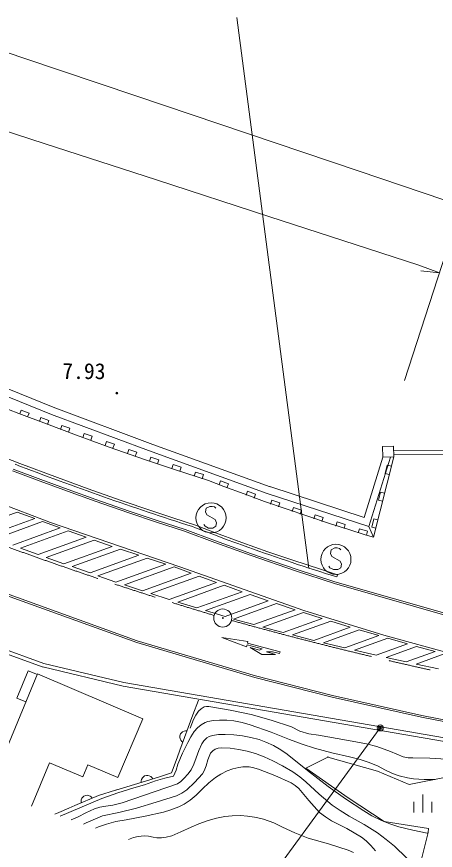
# Model space of a CAD drawing. Units: millimetres, scale not verified. Extents: x 40000 to 680000, y 20000 to 380000.
# Drawn here: x 450504 to 485277, y 260088 to 329239 of the extents above; entities that cross this region are included whole.
import ezdxf
from ezdxf.enums import TextEntityAlignment as Align

# ---------------------------------------------------------------- set-up
doc = ezdxf.new("R2010")
doc.units = ezdxf.units.MM
doc.header["$LTSCALE"] = 1000
doc.linetypes.add('CHAIN', pattern=[18.5, 12, -1.5, 3.5, -1.5])
for name, color, linetype, lineweight in [('M-BGD', 7, 'Continuous', 13), ('M-BGD-EXST', 7, 'Continuous', 13), ('M-BMK', 2, 'CHAIN', 13), ('M-BMK-SRVR', 3, 'Continuous', 13), ('M-STR-HTXT', 7, 'Continuous', 13), ('M-STR-STRC', 7, 'Continuous', 13)]:
    doc.layers.add(name, color=color, linetype=linetype, lineweight=lineweight)
doc.styles.add('ＭＳ ゴシック', font='')
doc.styles.get('ＭＳ ゴシック').set_extended_font_data('MS Gothic')

msp = doc.modelspace()

# ---------------------------------------------------------------- linework, layer by layer
at = {"layer": 'M-BGD'}
for p, q in [((453394, 296251), (447247, 298731)), ((453394, 296251), (447247, 298731)), ((453394, 296251), (447247, 298731)), ((453394, 296251), (447247, 298731)), ((447389, 299320), (453535, 296841)), ((447389, 299320), (453535, 296841)), ((447389, 299320), (453535, 296841)), ((447389, 299320), (453535, 296841)), ((450690, 296324), (448872, 297025)), ((450690, 296324), (448872, 297025)), ((450690, 296324), (448872, 297025)), ((453534, 296838), (461801, 293762)), ((453534, 296838), (461801, 293762)), ((453534, 296838), (461801, 293762)), ((453534, 296838), (461801, 293762)), ((452976, 295455), (450690, 296324)), ((452976, 295455), (450690, 296324)), ((452976, 295455), (450690, 296324)), ((452976, 295455), (450690, 296324)), ((450885, 296611), (450760, 296284)), ((451539, 296360), (450885, 296611)), ((451414, 296034), (451539, 296360)), ((452524, 295984), (452399, 295657)), ((453178, 295734), (452524, 295984)), ((461444, 293255), (453394, 296251)), ((461444, 293255), (453394, 296251)), ((455461, 294533), (452976, 295455)), ((455461, 294533), (452976, 295455)), ((455461, 294533), (452976, 295455)), ((455461, 294533), (452976, 295455)), ((453053, 295407), (453178, 295734)), ((454260, 295334), (454142, 295005)), ((454919, 295098), (454260, 295334)), ((452756, 275592), (399145, 295013)), ((454801, 294769), (454919, 295098)), ((456112, 294671), (455994, 294341)), ((456771, 294434), (456112, 294671)), ((458197, 293543), (455461, 294533)), ((458197, 293543), (455461, 294533)), ((458197, 293543), (455461, 294533)), ((458197, 293543), (455461, 294533)), ((456653, 294105), (456771, 294434)), ((457965, 294007), (457847, 293677)), ((458624, 293771), (457965, 294007)), ((461133, 292518), (458197, 293543)), ((461133, 292518), (458197, 293543)), ((461133, 292518), (458197, 293543)), ((458506, 293441), (458624, 293771)), ((459817, 293343), (459699, 293014)), ((460476, 293107), (459817, 293343)), ((471314, 289700), (461444, 293255)), ((471314, 289700), (461444, 293255)), ((471314, 289700), (461444, 293255)), ((471314, 289700), (461444, 293255)), ((461801, 293763), (471566, 290246)), ((461801, 293763), (471566, 290246)), ((461801, 293763), (471566, 290246)), ((461801, 293763), (471566, 290246)), ((480891, 293590), (481789, 293619)), ((480891, 293590), (481789, 293619)), ((480891, 293590), (481789, 293619)), ((480891, 293590), (481789, 293619)), ((480891, 293590), (480920, 292691)), ((481789, 293619), (481818, 292720)), ((481789, 293619), (481818, 292720)), ((481789, 293619), (481818, 292720)), ((481789, 293619), (481818, 292720)), ((481789, 293253), (487994, 293203)), ((460358, 292778), (460476, 293107)), ((463620, 291683), (461133, 292518)), ((463620, 291683), (461133, 292518)), ((463620, 291683), (461133, 292518)), ((461660, 292699), (461550, 292367)), ((462324, 292479), (461660, 292699)), ((479370, 287695), (480920, 292691)), ((479370, 287695), (480920, 292691)), ((479370, 287695), (480920, 292691)), ((479370, 287695), (480920, 292691)), ((479763, 286940), (481547, 292688)), ((479763, 286940), (481547, 292688)), ((479763, 286940), (481547, 292688)), ((480134, 286053), (481818, 292720)), ((480134, 286053), (481818, 292720)), ((480134, 286053), (481818, 292720)), ((480134, 286053), (481818, 292720)), ((481818, 292720), (480920, 292691)), ((481818, 292720), (480920, 292691)), ((481818, 292720), (480920, 292691)), ((481818, 292720), (480920, 292691)), ((481811, 292953), (487992, 292904)), ((462214, 292147), (462324, 292479)), ((463514, 292084), (463404, 291752)), ((464179, 291864), (463514, 292084)), ((464069, 291532), (464179, 291864)), ((481283, 292029), (481113, 291350)), ((481623, 291944), (481283, 292029)), ((441734, 291722), (453310, 287283)), ((452465, 290707), (450171, 291569)), ((452517, 290848), (450225, 291709)), ((466449, 290765), (463620, 291683)), ((466449, 290765), (463620, 291683)), ((466449, 290765), (463620, 291683)), ((466449, 290765), (463620, 291683)), ((465369, 291469), (465259, 291137)), ((466033, 291249), (465369, 291469)), ((465923, 290917), (466033, 291249)), ((481113, 291350), (481453, 291265)), ((454726, 289879), (452465, 290707)), ((454777, 290020), (452517, 290848)), ((467720, 290278), (466449, 290765)), ((467720, 290278), (466449, 290765)), ((467720, 290278), (466449, 290765)), ((467720, 290278), (466449, 290765)), ((467441, 290741), (467316, 290414)), ((468095, 290491), (467441, 290741)), ((467970, 290164), (468095, 290491)), ((457037, 289049), (454726, 289879)), ((457087, 289190), (454777, 290020)), ((469409, 289648), (467720, 290278)), ((469409, 289648), (467720, 290278)), ((469409, 289648), (467720, 290278)), ((469409, 289648), (467720, 290278)), ((469690, 289880), (469565, 289554)), ((470344, 289630), (469690, 289880)), ((471537, 290257), (479370, 287695)), ((480727, 289807), (480557, 289128)), ((481066, 289722), (480727, 289807)), ((459813, 288083), (457037, 289049)), ((459861, 288225), (457087, 289190)), ((471094, 289036), (469409, 289648)), ((471094, 289036), (469409, 289648)), ((471094, 289036), (469409, 289648)), ((470219, 289303), (470344, 289630)), ((479762, 286937), (471314, 289700)), ((479762, 286937), (471314, 289700)), ((479762, 286937), (471314, 289700)), ((479762, 286937), (471314, 289700)), ((471699, 289137), (471587, 288805)), ((472362, 288912), (471699, 289137)), ((480557, 289128), (480896, 289043)), ((472887, 288406), (471094, 289036)), ((472887, 288406), (471094, 289036)), ((472887, 288406), (471094, 289036)), ((472887, 288406), (471094, 289036)), ((472250, 288581), (472362, 288912)), ((474681, 287795), (472887, 288406)), ((474681, 287795), (472887, 288406)), ((474681, 287795), (472887, 288406)), ((474681, 287795), (472887, 288406)), ((473502, 288527), (473390, 288195)), ((474166, 288303), (473502, 288527)), ((446661, 286735), (450559, 288141)), ((450559, 288141), (452008, 287602)), ((462132, 287303), (459813, 288083)), ((462179, 287446), (459861, 288225)), ((474053, 287971), (474166, 288303)), ((476490, 287199), (474681, 287795)), ((476490, 287199), (474681, 287795)), ((476490, 287199), (474681, 287795)), ((476490, 287199), (474681, 287795)), ((475306, 287917), (475194, 287585)), ((475969, 287693), (475306, 287917)), ((475857, 287361), (475969, 287693)), ((448091, 286189), (452008, 287602)), ((448738, 285944), (452663, 287360)), ((452663, 287360), (454128, 286827)), ((453310, 287283), (464054, 283612)), ((464443, 286553), (462132, 287303)), ((464492, 286695), (462179, 287446)), ((478087, 286690), (476490, 287199)), ((478087, 286690), (476490, 287199)), ((478087, 286690), (476490, 287199)), ((478087, 286690), (476490, 287199)), ((477123, 287325), (477022, 286989)), ((477793, 287123), (477123, 287325)), ((477692, 286788), (477793, 287123)), ((480170, 287586), (480000, 286907)), ((480510, 287501), (480170, 287586)), ((450181, 285403), (454128, 286827)), ((450833, 285160), (454791, 286588)), ((454791, 286588), (456273, 286060)), ((466964, 285626), (464443, 286553)), ((467016, 285767), (464492, 286695)), ((479460, 286263), (478087, 286690)), ((479460, 286263), (478087, 286690)), ((479460, 286263), (478087, 286690)), ((479460, 286263), (478087, 286690)), ((478982, 286766), (478881, 286430)), ((479652, 286564), (478982, 286766)), ((479552, 286229), (479652, 286564)), ((479763, 286940), (480134, 286053)), ((479763, 286940), (480134, 286053)), ((479763, 286940), (480134, 286053)), ((479763, 286940), (480134, 286053)), ((480000, 286907), (480339, 286822)), ((452291, 284624), (456273, 286060)), ((452951, 284384), (456943, 285825)), ((456943, 285825), (458445, 285304)), ((469970, 284532), (466964, 285626)), ((470020, 284674), (467016, 285767)), ((480135, 286057), (479460, 286263)), ((480135, 286057), (479460, 286263)), ((480135, 286057), (479460, 286263)), ((480135, 286057), (479460, 286263)), ((450833, 285160), (452291, 284624)), ((454425, 283854), (458445, 285304)), ((459125, 285072), (455104, 283621)), ((459125, 285072), (460647, 284559)), ((452951, 284384), (454425, 283854)), ((456597, 283098), (460647, 284559)), ((457256, 282858), (461339, 284331)), ((461339, 284331), (462886, 283827)), ((473666, 283263), (469970, 284532)), ((473714, 283405), (470020, 284674)), ((460472, 277337), (442863, 283679)), ((460519, 277479), (442916, 283820)), ((455104, 283621), (456597, 283098)), ((458750, 282335), (462886, 283827)), ((463588, 283602), (459459, 282113)), ((463588, 283602), (465011, 283087)), ((464054, 283612), (474360, 279969)), ((457256, 282858), (458750, 282335)), ((460946, 281621), (465011, 283087)), ((461643, 281394), (465659, 282843)), ((465659, 282843), (467092, 282311)), ((476894, 282221), (473666, 283263)), ((476938, 282364), (473714, 283405)), ((452718, 275292), (431865, 282670)), ((467092, 282311), (463183, 280901)), ((488975, 278762), (476894, 282221)), ((489014, 278907), (476938, 282364)), ((459459, 282113), (460946, 281621)), ((463891, 280679), (467752, 282072)), ((465479, 280190), (469231, 281543)), ((467752, 282072), (469231, 281543)), ((461643, 281394), (463183, 280901)), ((466201, 279973), (469902, 281308)), ((467813, 279492), (471406, 280788)), ((469902, 281308), (471406, 280788)), ((463891, 280679), (465479, 280190)), ((468514, 279267), (472091, 280558)), ((472091, 280558), (473627, 280050)), ((466201, 279973), (467813, 279492)), ((470201, 278814), (473627, 280050)), ((470960, 278610), (474324, 279823)), ((474324, 279823), (475880, 279323)), ((474360, 279969), (480997, 277938)), ((468514, 279267), (470201, 278814)), ((472651, 278158), (475880, 279323)), ((476594, 279102), (473417, 277956)), ((476594, 279102), (478209, 278590)), ((470960, 278610), (472651, 278158)), ((475198, 277503), (478209, 278590)), ((475975, 277306), (478960, 278382)), ((478960, 278382), (480589, 277901)), ((470297, 274418), (460472, 277337)), ((470337, 274562), (460519, 277479)), ((469599, 276978), (467531, 277754)), ((467531, 277754), (469713, 277413)), ((469713, 277413), (469675, 277268)), ((473417, 277956), (475198, 277503)), ((477755, 276879), (475975, 277306)), ((477755, 276879), (480589, 277901)), ((478555, 276690), (481323, 277688)), ((480997, 277938), (487709, 276081)), ((481323, 277688), (482978, 277216)), ((469637, 277123), (469599, 276978)), ((470881, 276796), (469637, 277123)), ((469675, 277268), (472380, 276557)), ((470876, 276333), (469889, 276902)), ((469889, 276902), (470662, 276699)), ((470662, 276699), (470881, 276796)), ((480355, 276271), (478555, 276690)), ((480355, 276271), (482978, 277216)), ((481179, 276090), (483724, 277008)), ((483724, 277008), (485264, 276583)), ((472014, 276344), (470876, 276333)), ((471757, 276566), (471242, 276547)), ((471242, 276547), (472014, 276344)), ((472342, 276412), (471757, 276566)), ((472361, 276485), (472342, 276412)), ((472380, 276557), (472361, 276485)), ((481179, 276090), (482867, 275718)), ((485264, 276583), (482867, 275718)), ((483697, 275540), (486021, 276378)), ((459343, 273712), (452670, 275304)), ((459403, 274006), (452756, 275592)), ((483697, 275540), (485530, 275154)), ((452249, 274722), (448185, 264958)), ((451460, 274991), (450513, 272712)), ((452228, 274671), (451460, 274991)), ((460982, 270999), (452249, 274722)), ((476743, 272936), (470337, 274562)), ((487150, 269227), (459403, 274006)), ((476708, 272790), (470297, 274418)), ((487112, 268930), (459343, 273712)), ((451280, 272393), (450513, 272712)), ((465600, 272534), (465149, 271315)), ((484131, 271134), (476708, 272790)), ((484162, 271281), (476743, 272936)), ((465830, 271835), (465616, 271625)), ((466064, 271985), (465830, 271835)), ((466265, 272026), (466064, 271985)), ((466468, 272016), (466265, 272026)), ((468244, 271702), (466468, 272016)), ((464066, 268392), (465149, 271315)), ((465382, 271304), (465194, 270950)), ((465616, 271625), (465382, 271304)), ((469977, 271343), (468244, 271702)), ((471628, 270877), (469977, 271343)), ((491069, 269759), (484131, 271134)), ((491097, 269907), (484162, 271281)), ((460982, 270999), (458905, 266129)), ((465194, 270950), (464907, 270230)), ((465819, 270501), (465517, 270250)), ((466162, 270686), (465819, 270501)), ((466390, 270762), (466162, 270686)), ((466857, 270852), (466390, 270762)), ((467355, 270895), (466857, 270852)), ((467950, 270888), (467355, 270895)), ((468540, 270825), (467950, 270888)), ((469224, 270693), (468540, 270825)), ((469904, 270508), (469224, 270693)), ((471636, 269881), (469904, 270508)), ((473340, 270336), (471628, 270877)), ((464117, 269739), (464062, 269589)), ((464197, 269838), (464117, 269739)), ((464288, 269911), (464197, 269838)), ((464416, 269970), (464288, 269911)), ((464531, 269991), (464416, 269970)), ((464657, 269987), (464531, 269991)), ((465250, 269946), (464959, 269512)), ((465517, 270250), (465250, 269946)), ((466762, 269627), (467268, 269691)), ((467268, 269691), (467818, 269704)), ((467818, 269704), (468541, 269678)), ((473171, 269273), (471636, 269881)), ((464062, 269589), (464058, 269463)), ((464058, 269463), (464079, 269348)), ((464079, 269348), (464138, 269220)), ((464138, 269220), (464211, 269129)), ((464211, 269129), (464310, 269049)), ((464709, 269045), (464265, 268134)), ((464959, 269512), (464709, 269045)), ((465881, 268928), (466038, 269163)), ((466038, 269163), (466294, 269417)), ((466294, 269417), (466494, 269537)), ((466494, 269537), (466762, 269627)), ((468541, 269678), (469254, 269596)), ((469254, 269596), (469954, 269460)), ((469954, 269460), (470635, 269269)), ((470635, 269269), (471202, 269062)), ((471202, 269062), (471839, 268772)), ((474212, 268886), (473171, 269273)), ((478672, 269084), (475561, 269637)), ((479557, 268915), (478672, 269084)), ((464066, 268392), (463833, 267761)), ((465409, 267761), (465626, 268374)), ((465626, 268374), (465881, 268928)), ((466615, 268151), (466785, 268354)), ((466785, 268354), (466979, 268477)), ((466979, 268477), (467248, 268558)), ((467248, 268558), (467554, 268589)), ((467554, 268589), (468227, 268555)), ((468227, 268555), (468960, 268461)), ((468960, 268461), (469658, 268315)), ((469658, 268315), (470327, 268121)), ((471839, 268772), (472447, 268429)), ((472447, 268429), (472976, 268072)), ((475253, 268553), (474212, 268886)), ((476687, 268173), (475253, 268553)), ((480429, 268696), (479557, 268915)), ((481561, 268283), (480429, 268696)), ((463366, 266503), (463833, 267761)), ((464265, 268134), (463893, 267229)), ((465219, 267247), (465409, 267761)), ((466387, 267605), (466615, 268151)), ((470327, 268121), (471065, 267847)), ((471065, 267847), (471782, 267525)), ((472976, 268072), (474650, 266715)), ((474525, 266892), (476347, 267823)), ((476347, 267823), (480462, 266646)), ((478160, 267835), (476687, 268173)), ((479033, 267610), (478160, 267835)), ((482605, 267831), (481561, 268283)), ((483017, 267762), (482605, 267831)), ((483405, 267760), (483017, 267762)), ((484821, 267726), (483405, 267760)), ((486210, 267642), (484821, 267726)), ((453237, 267352), (451749, 263738)), ((455993, 266176), (453237, 267352)), ((456424, 267187), (455993, 266176)), ((458905, 266129), (456424, 267187)), ((463893, 267229), (463747, 266738)), ((464989, 266770), (465219, 267247)), ((466086, 266688), (466236, 267087)), ((466236, 267087), (466387, 267605)), ((468468, 266844), (468954, 266961)), ((468954, 266961), (469298, 267004)), ((469298, 267004), (469801, 267003)), ((469801, 267003), (470102, 266964)), ((470102, 266964), (470581, 266831)), ((471782, 267525), (472589, 267105)), ((472589, 267105), (473446, 266593)), ((479791, 267365), (479033, 267610)), ((480523, 267056), (479791, 267365)), ((481074, 266768), (480523, 267056)), ((461130, 266257), (461027, 266183)), ((461283, 266304), (461130, 266257)), ((461410, 266300), (461283, 266304)), ((461523, 266272), (461410, 266300)), ((461648, 266206), (461523, 266272)), ((463019, 266396), (462280, 266170)), ((463525, 266249), (462811, 266085)), ((463019, 266396), (463366, 266503)), ((463747, 266738), (463525, 266249)), ((464428, 266083), (464732, 266410)), ((464732, 266410), (464989, 266770)), ((465276, 265726), (465939, 266432)), ((465939, 266432), (466086, 266688)), ((467031, 266120), (467461, 266395)), ((467461, 266395), (468000, 266670)), ((468000, 266670), (468468, 266844)), ((470581, 266831), (471935, 266292)), ((471935, 266292), (473309, 265688)), ((473446, 266593), (474016, 266196)), ((478031, 264444), (474525, 266892)), ((474650, 266715), (476388, 265372)), ((480462, 266646), (483105, 265545)), ((481712, 266473), (481074, 266768)), ((482279, 266268), (481712, 266473)), ((482957, 266096), (482279, 266268)), ((459276, 264028), (463870, 265611)), ((459293, 265254), (462280, 266170)), ((460855, 265858), (460852, 265732)), ((460883, 265972), (460855, 265858)), ((460949, 266097), (460883, 265972)), ((461027, 266183), (460949, 266097)), ((462045, 265849), (461132, 265521)), ((461734, 266128), (461648, 266206)), ((461808, 266025), (461734, 266128)), ((462811, 266085), (462045, 265849)), ((463870, 265611), (464143, 265803)), ((464143, 265803), (464428, 266083)), ((464625, 265108), (465276, 265726)), ((465928, 265199), (466461, 265681)), ((466461, 265681), (467031, 266120)), ((473309, 265688), (473635, 265474)), ((474016, 266196), (474530, 265770)), ((474530, 265770), (475633, 264752)), ((483449, 266021), (482957, 266096)), ((483105, 265545), (486302, 266183)), ((484346, 265969), (483449, 266021)), ((485250, 265973), (484346, 265969)), ((457308, 264645), (458721, 265079)), ((458900, 264851), (457579, 264394)), ((459293, 265254), (458752, 265088)), ((458752, 265088), (458897, 265133)), ((458827, 265111), (458828, 265136)), ((458897, 265133), (458827, 265111)), ((460238, 265260), (458900, 264851)), ((461132, 265521), (460238, 265260)), ((464213, 264837), (464625, 265108)), ((465404, 264677), (465928, 265199)), ((473635, 265474), (473935, 265206)), ((473935, 265206), (474772, 264208)), ((476388, 265372), (477818, 264360)), ((457579, 264394), (454112, 262930)), ((455339, 263806), (457308, 264645)), ((455869, 264271), (455853, 264156)), ((455853, 264156), (455864, 264030)), ((455922, 264402), (455869, 264271)), ((455990, 264497), (455922, 264402)), ((456085, 264581), (455990, 264497)), ((456232, 264643), (456085, 264581)), ((456358, 264654), (456232, 264643)), ((456474, 264638), (456358, 264654)), ((456605, 264585), (456474, 264638)), ((456700, 264517), (456605, 264585)), ((456783, 264422), (456700, 264517)), ((462083, 264073), (463768, 264617)), ((463768, 264617), (464213, 264837)), ((464407, 263926), (464907, 264249)), ((464907, 264249), (465404, 264677)), ((474772, 264208), (475667, 263226)), ((475633, 264752), (476711, 263833)), ((477818, 264360), (479324, 263358)), ((481039, 262472), (478031, 264444)), ((484249, 264724), (484249, 263224)), ((454001, 263235), (454828, 263588)), ((455339, 263806), (454828, 263588)), ((456246, 263211), (456972, 263537)), ((456972, 263537), (457407, 263663)), ((457407, 263663), (457899, 263747)), ((457899, 263747), (458506, 263844)), ((458506, 263844), (459276, 264028)), ((459002, 263231), (460448, 263597)), ((460448, 263597), (462083, 264073)), ((463299, 263444), (463960, 263701)), ((463960, 263701), (464407, 263926)), ((476711, 263833), (477365, 263380)), ((483499, 264124), (483499, 263224)), ((484999, 264124), (484999, 263224)), ((453672, 263080), (454001, 263235)), ((455035, 262614), (455625, 262873)), ((455625, 262873), (456246, 263211)), ((456280, 262365), (457643, 262939)), ((457643, 262939), (459002, 263231)), ((459597, 262630), (461164, 262923)), ((461164, 262923), (462711, 263267)), ((462711, 263267), (463299, 263444)), ((467099, 262757), (467793, 262889)), ((467793, 262889), (468390, 262953)), ((468390, 262953), (469085, 262968)), ((469085, 262968), (469678, 262927)), ((469678, 262927), (470255, 262836)), ((470255, 262836), (470423, 262800)), ((475667, 263226), (476146, 262866)), ((476146, 262866), (476659, 262548)), ((477365, 263380), (478133, 262914)), ((478133, 262914), (479353, 262219)), ((479324, 263358), (480015, 262955)), ((480015, 262955), (480817, 262556)), ((456060, 262263), (456280, 262365)), ((457310, 262035), (457967, 262270)), ((457967, 262270), (458743, 262468)), ((458743, 262468), (459597, 262630)), ((465009, 262022), (465624, 262290)), ((465624, 262290), (466407, 262569)), ((466407, 262569), (467099, 262757)), ((476659, 262548), (477920, 261886)), ((479353, 262219), (480460, 261531)), ((480817, 262556), (481495, 262285)), ((481039, 262472), (484715, 261892)), ((481495, 262285), (482253, 262043)), ((457062, 261920), (457310, 262035)), ((463386, 261298), (464148, 261610)), ((464148, 261610), (465009, 262022)), ((472596, 262001), (473599, 261541)), ((473599, 261541), (474713, 261092)), ((477920, 261886), (479133, 261183)), ((480460, 261531), (481181, 261000)), ((482253, 262043), (483419, 261754)), ((483419, 261754), (484604, 261514)), ((484673, 261564), (483929, 258574)), ((484604, 261514), (484658, 261504)), ((484715, 261892), (484673, 261564)), ((459802, 260982), (460221, 261146)), ((460221, 261146), (460603, 261239)), ((460603, 261239), (461082, 261289)), ((461082, 261289), (461468, 261261)), ((461468, 261261), (461839, 261177)), ((461839, 261177), (462140, 261126)), ((462140, 261126), (462525, 261118)), ((462525, 261118), (462908, 261169)), ((462908, 261169), (463386, 261298)), ((474713, 261092), (476405, 260625)), ((479133, 261183), (479524, 260887)), ((479524, 260887), (479927, 260502)), ((481181, 261000), (481872, 260427)), ((476405, 260625), (478033, 260114)), ((478033, 260114), (478469, 259909)), ((479927, 260502), (480304, 260047)), ((481872, 260427), (483864, 258525))]:
    msp.add_line(p, q, dxfattribs=at)
for points in [[(475562, 269637), (474765, 269759), (474031, 269983), (473340, 270336)], [(472596, 262001), (471877, 262356), (471006, 262664), (470423, 262800)]]:
    msp.add_lwpolyline(points, dxfattribs=at)
for centre, radius in [((458822, 298018), 74.9), ((458822, 298018), 44.9), ((458822, 298018), 15), ((476347, 267823), 15)]:
    msp.add_circle(centre, radius, dxfattribs=at)
at = {"layer": 'M-BGD-EXST'}
for p, q in [((466249, 288467), (466199, 288167)), ((466549, 288617), (466249, 288467)), ((466749, 288617), (466549, 288617)), ((466949, 288567), (466749, 288617)), ((467049, 288467), (466949, 288567)), ((466199, 288167), (466299, 287917)), ((466299, 287917), (466999, 287517)), ((466149, 286967), (466049, 287117)), ((466999, 287517), (467099, 287267)), ((467099, 287267), (467049, 286967)), ((466449, 286817), (466149, 286967)), ((466799, 286817), (466449, 286817)), ((467049, 286967), (466799, 286817)), ((476621, 285022), (476571, 284722)), ((476921, 285172), (476621, 285022)), ((477121, 285172), (476921, 285172)), ((477321, 285122), (477121, 285172)), ((477421, 285022), (477321, 285122)), ((476571, 284722), (476671, 284472)), ((476671, 284472), (477371, 284072)), ((476521, 283522), (476421, 283672)), ((476821, 283372), (476521, 283522)), ((477421, 283522), (477171, 283372)), ((477371, 284072), (477471, 283822)), ((477471, 283822), (477421, 283522)), ((477171, 283372), (476821, 283372))]:
    msp.add_line(p, q, dxfattribs=at)
for centre in [(466649, 287667), (477021, 284222)]:
    msp.add_circle(centre, 1250, dxfattribs=at)
at = {"layer": 'M-BMK'}
for centre, radius, start, end in [((556877, 579857), 313472, 245.89355, 253.32085), ((551572, 578232), 310438, 254.44994, 262.4937)]:
    msp.add_arc(centre, radius, start, end, dxfattribs=at)
at = {"layer": 'M-BMK-SRVR'}
for radius in [750, 30]:
    msp.add_circle((467626, 279359), radius, dxfattribs=at)
at = {"layer": 'M-STR-HTXT'}
for p, q in [((482712, 299064), (487641, 314259)), ((483904, 308628), (485610, 307998)), ((485610, 307998), (484060, 308154))]:
    msp.add_line(p, q, dxfattribs=at)
for points in [[(330181, 350409), (339999, 350368), (349799, 350122), (354190, 349891), (358572, 349557), (362767, 349127), (367131, 348573), (376751, 347087), (386407, 345362), (395990, 343321), (400194, 342278), (404629, 341071), (414007, 338226), (423324, 335159), (432531, 332064), (441823, 328936), (451112, 325808), (460398, 322680), (469682, 319551), (478964, 316421), (485995, 314051)], [(397011, 336664), (406346, 333681), (415680, 330695), (424824, 327761), (434152, 324757), (443477, 321745), (452801, 318725), (462122, 315700), (471442, 312671), (480762, 309640), (483900, 308619)]]:
    msp.add_lwpolyline(points, dxfattribs=at)
at = {"layer": 'M-STR-STRC'}
for p, q in [((468802, 329171), (474764, 283507)), ((450761, 292166), (447700, 293346)), ((450833, 291933), (450373, 292107)), ((453899, 291002), (450761, 292166)), ((451292, 291760), (450833, 291933)), ((451751, 291587), (451292, 291760)), ((452210, 291415), (451751, 291587)), ((452670, 291244), (452210, 291415)), ((453129, 291074), (452670, 291244)), ((453589, 290904), (453129, 291074)), ((454048, 290735), (453589, 290904)), ((456446, 290074), (453899, 291002)), ((454508, 290567), (454048, 290735)), ((454968, 290400), (454508, 290567)), ((455428, 290233), (454968, 290400)), ((455887, 290068), (455428, 290233)), ((456347, 289903), (455887, 290068)), ((456807, 289739), (456347, 289903)), ((459188, 289113), (456446, 290074)), ((457268, 289575), (456807, 289739)), ((457728, 289413), (457268, 289575)), ((458188, 289252), (457728, 289413)), ((458649, 289091), (458188, 289252)), ((459109, 288931), (458649, 289091)), ((461726, 288249), (459188, 289113)), ((459570, 288773), (459109, 288931)), ((460030, 288615), (459570, 288773)), ((460491, 288458), (460030, 288615)), ((460952, 288302), (460491, 288458)), ((461413, 288147), (460952, 288302)), ((461875, 287993), (461413, 288147)), ((461726, 288249), (463472, 287679)), ((462336, 287841), (461875, 287993)), ((462797, 287689), (462336, 287841)), ((463259, 287538), (462797, 287689)), ((465364, 287060), (463472, 287679)), ((463721, 287388), (463259, 287538)), ((464183, 287239), (463721, 287388)), ((464645, 287092), (464183, 287239)), ((465107, 286945), (464645, 287092)), ((466795, 286513), (465364, 287060)), ((465352, 286851), (465107, 286945)), ((465806, 286677), (465352, 286851)), ((466260, 286505), (465806, 286677)), ((466714, 286334), (466260, 286505)), ((467168, 286164), (466714, 286334)), ((469193, 285628), (466795, 286513)), ((467623, 285995), (467168, 286164)), ((468078, 285827), (467623, 285995)), ((468533, 285660), (468078, 285827)), ((468800, 285563), (468533, 285660)), ((471378, 284856), (469193, 285628)), ((469255, 285398), (468800, 285563)), ((469712, 285234), (469255, 285398)), ((470169, 285072), (469712, 285234)), ((470626, 284910), (470169, 285072)), ((471084, 284750), (470626, 284910)), ((471542, 284590), (471084, 284750)), ((473436, 284153), (471378, 284856)), ((472001, 284432), (471542, 284590)), ((472460, 284275), (472001, 284432)), ((472920, 284119), (472460, 284275)), ((473380, 283965), (472920, 284119)), ((473841, 283811), (473380, 283965)), ((475738, 283397), (473436, 284153)), ((474302, 283658), (473841, 283811)), ((474764, 283507), (474302, 283658)), ((475227, 283356), (474764, 283507)), ((475690, 283206), (475227, 283356)), ((476154, 283058), (475690, 283206)), ((477154, 282951), (475738, 283397)), ((476618, 282910), (476154, 283058)), ((477083, 282764), (476618, 282910)), ((477154, 282951), (477083, 282764)), ((469724, 255288), (480702, 270242))]:
    msp.add_line(p, q, dxfattribs=at)
for radius in [250, 150, 50]:
    msp.add_circle((480702, 270242), radius, dxfattribs=at)

# ---------------------------------------------------------------- texts
at = {"layer": 'M-BGD', "style": 'ＭＳ ゴシック'}
msp.add_text('7.93', height=1320, rotation=359.7, dxfattribs=at).set_placement((454290, 298795), align=Align.BOTTOM_LEFT)

doc.saveas('drawing.dxf')
